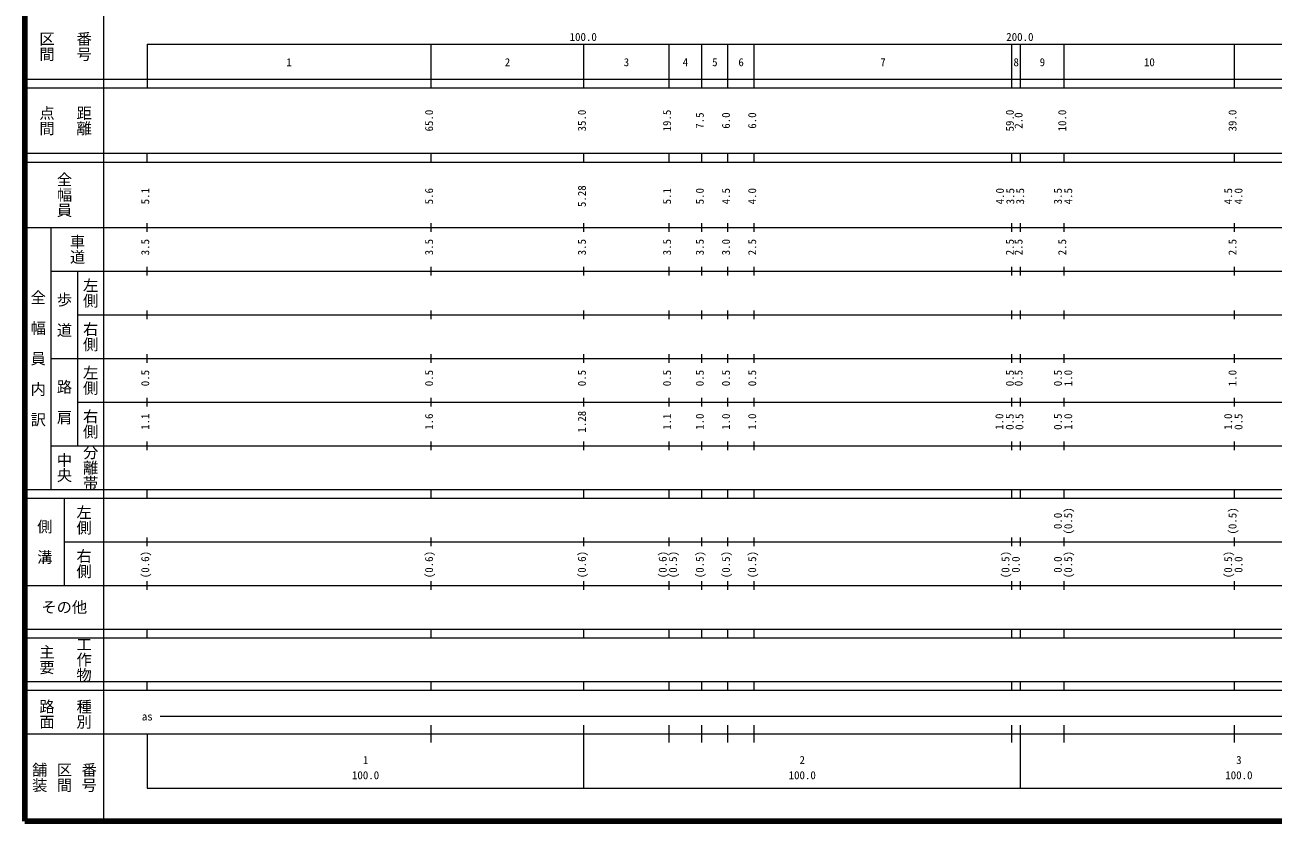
# Model space of a CAD drawing. Units: millimetres on the paper, enlarged 1000 times. Extents: x 40000 to 680000, y 20000 to 380000.
# Drawn here: x 40000 to 325821, y 20000 to 202409 of the extents above; entities that cross this region are included whole.
import ezdxf
from ezdxf.enums import TextEntityAlignment as Align

# ---------------------------------------------------------------- set-up
doc = ezdxf.new("R2010")
doc.units = ezdxf.units.MM
doc.header["$LTSCALE"] = 1000
doc.layers.add('M-TTL', color=2, linetype='Continuous', lineweight=140)
doc.layers.add('M-TTL-BAND', color=7, linetype='Continuous', lineweight=13)
doc.styles.add('@ＭＳ ゴシック', font='')
doc.styles.add('ＭＳ ゴシック', font='')
doc.styles.get('@ＭＳ ゴシック').set_extended_font_data('@MS Gothic')
doc.styles.get('ＭＳ ゴシック').set_extended_font_data('MS Gothic')

msp = doc.modelspace()

# ---------------------------------------------------------------- linework, layer by layer
at = {"layer": 'M-TTL'}
for p, q in [((40000, 380000), (40000, 20000)), ((40000, 20000), (680000, 20000))]:
    msp.add_line(p, q, dxfattribs=at)
at = {"layer": 'M-TTL-BAND'}
for p, q in [((58000, 370000), (58000, 20000)), ((68000, 198000), (579000, 198000)), ((68000, 198000), (68000, 188000)), ((133000, 188000), (133000, 198000)), ((168000, 188000), (168000, 198000)), ((187500, 188000), (187500, 198000)), ((195000, 188000), (195000, 198000)), ((201000, 188000), (201000, 198000)), ((207000, 188000), (207000, 198000)), ((266000, 188000), (266000, 198000)), ((268000, 188000), (268000, 198000)), ((278000, 188000), (278000, 198000)), ((317000, 188000), (317000, 198000)), ((40000, 190000), (579000, 190000)), ((40000, 188000), (579000, 188000)), ((40000, 173000), (579000, 173000)), ((68000, 171000), (68000, 173000)), ((133000, 171000), (133000, 173000)), ((168000, 171000), (168000, 173000)), ((187500, 171000), (187500, 173000)), ((195000, 171000), (195000, 173000)), ((201000, 171000), (201000, 173000)), ((207000, 171000), (207000, 173000)), ((266000, 171000), (266000, 173000)), ((268000, 171000), (268000, 173000)), ((278000, 171000), (278000, 173000)), ((317000, 171000), (317000, 173000)), ((40000, 171000), (579000, 171000)), ((40000, 156000), (579000, 156000)), ((46000, 96000), (46000, 156000)), ((68000, 155000), (68000, 157000)), ((133000, 155000), (133000, 157000)), ((168000, 155000), (168000, 157000)), ((187500, 155000), (187500, 157000)), ((195000, 155000), (195000, 157000)), ((201000, 155000), (201000, 157000)), ((207000, 155000), (207000, 157000)), ((266000, 155000), (266000, 157000)), ((268000, 155000), (268000, 157000)), ((278000, 155000), (278000, 157000)), ((317000, 155000), (317000, 157000)), ((46000, 146000), (579000, 146000)), ((52000, 146000), (52000, 106000)), ((68000, 145000), (68000, 147000)), ((133000, 145000), (133000, 147000)), ((168000, 145000), (168000, 147000)), ((187500, 145000), (187500, 147000)), ((195000, 145000), (195000, 147000)), ((201000, 145000), (201000, 147000)), ((207000, 145000), (207000, 147000)), ((266000, 145000), (266000, 147000)), ((268000, 145000), (268000, 147000)), ((278000, 145000), (278000, 147000)), ((317000, 145000), (317000, 147000)), ((52000, 136000), (579000, 136000)), ((68000, 135000), (68000, 137000)), ((133000, 135000), (133000, 137000)), ((168000, 135000), (168000, 137000)), ((187500, 135000), (187500, 137000)), ((195000, 135000), (195000, 137000)), ((201000, 135000), (201000, 137000)), ((207000, 135000), (207000, 137000)), ((266000, 135000), (266000, 137000)), ((268000, 135000), (268000, 137000)), ((278000, 135000), (278000, 137000)), ((317000, 135000), (317000, 137000)), ((46000, 126000), (579000, 126000)), ((68000, 125000), (68000, 127000)), ((133000, 125000), (133000, 127000)), ((168000, 125000), (168000, 127000)), ((187500, 125000), (187500, 127000)), ((195000, 125000), (195000, 127000)), ((201000, 125000), (201000, 127000)), ((207000, 125000), (207000, 127000)), ((266000, 125000), (266000, 127000)), ((268000, 125000), (268000, 127000)), ((278000, 125000), (278000, 127000)), ((317000, 125000), (317000, 127000)), ((52000, 116000), (579000, 116000)), ((68000, 115000), (68000, 117000)), ((133000, 115000), (133000, 117000)), ((168000, 115000), (168000, 117000)), ((187500, 115000), (187500, 117000)), ((195000, 115000), (195000, 117000)), ((201000, 115000), (201000, 117000)), ((207000, 115000), (207000, 117000)), ((266000, 115000), (266000, 117000)), ((268000, 115000), (268000, 117000)), ((278000, 115000), (278000, 117000)), ((317000, 115000), (317000, 117000)), ((46000, 106000), (579000, 106000)), ((68000, 105000), (68000, 107000)), ((133000, 105000), (133000, 107000)), ((168000, 105000), (168000, 107000)), ((187500, 105000), (187500, 107000)), ((195000, 105000), (195000, 107000)), ((201000, 105000), (201000, 107000)), ((207000, 105000), (207000, 107000)), ((266000, 105000), (266000, 107000)), ((268000, 105000), (268000, 107000)), ((278000, 105000), (278000, 107000)), ((317000, 105000), (317000, 107000)), ((40000, 96000), (579000, 96000)), ((68000, 94000), (68000, 96000)), ((133000, 94000), (133000, 96000)), ((168000, 94000), (168000, 96000)), ((187500, 94000), (187500, 96000)), ((195000, 94000), (195000, 96000)), ((201000, 94000), (201000, 96000)), ((207000, 94000), (207000, 96000)), ((266000, 94000), (266000, 96000)), ((268000, 94000), (268000, 96000)), ((278000, 94000), (278000, 96000)), ((317000, 94000), (317000, 96000)), ((40000, 94000), (579000, 94000)), ((49000, 94000), (49000, 74000)), ((49000, 84000), (579000, 84000)), ((68000, 83000), (68000, 85000)), ((133000, 83000), (133000, 85000)), ((168000, 83000), (168000, 85000)), ((187500, 83000), (187500, 85000)), ((195000, 83000), (195000, 85000)), ((201000, 83000), (201000, 85000)), ((207000, 83000), (207000, 85000)), ((266000, 83000), (266000, 85000)), ((268000, 83000), (268000, 85000)), ((278000, 83000), (278000, 85000)), ((317000, 83000), (317000, 85000)), ((68000, 73000), (68000, 75000)), ((133000, 73000), (133000, 75000)), ((168000, 73000), (168000, 75000)), ((187500, 73000), (187500, 75000)), ((195000, 73000), (195000, 75000)), ((201000, 73000), (201000, 75000)), ((207000, 73000), (207000, 75000)), ((266000, 73000), (266000, 75000)), ((268000, 73000), (268000, 75000)), ((278000, 73000), (278000, 75000)), ((317000, 73000), (317000, 75000)), ((40000, 74000), (579000, 74000)), ((40000, 64000), (579000, 64000)), ((68000, 62000), (68000, 64000)), ((133000, 62000), (133000, 64000)), ((168000, 62000), (168000, 64000)), ((187500, 62000), (187500, 64000)), ((195000, 62000), (195000, 64000)), ((201000, 62000), (201000, 64000)), ((207000, 62000), (207000, 64000)), ((266000, 62000), (266000, 64000)), ((268000, 62000), (268000, 64000)), ((278000, 62000), (278000, 64000)), ((317000, 62000), (317000, 64000)), ((40000, 62000), (579000, 62000)), ((40000, 52000), (579000, 52000)), ((68000, 50000), (68000, 52000)), ((133000, 50000), (133000, 52000)), ((168000, 50000), (168000, 52000)), ((187500, 50000), (187500, 52000)), ((195000, 50000), (195000, 52000)), ((201000, 50000), (201000, 52000)), ((207000, 50000), (207000, 52000)), ((266000, 50000), (266000, 52000)), ((268000, 50000), (268000, 52000)), ((278000, 50000), (278000, 52000)), ((317000, 50000), (317000, 52000)), ((40000, 50000), (579000, 50000)), ((71000, 44000), (447500, 44000)), ((133000, 38000), (133000, 42000)), ((168000, 27500), (168000, 42000)), ((187500, 38000), (187500, 42000)), ((195000, 38000), (195000, 42000)), ((201000, 38000), (201000, 42000)), ((207000, 38000), (207000, 42000)), ((266000, 38000), (266000, 42000)), ((268000, 27500), (268000, 42000)), ((278000, 38000), (278000, 42000)), ((317000, 38000), (317000, 42000)), ((40000, 40000), (579000, 40000)), ((68000, 40000), (68000, 27500)), ((68000, 27500), (579000, 27500))]:
    msp.add_line(p, q, dxfattribs=at)

# ---------------------------------------------------------------- texts
at = {"layer": 'M-TTL-BAND', "style": '@ＭＳ ゴシック'}
for s, p in [('区間', (45000, 197500)), ('番号', (53500, 197500)), ('点間', (45000, 180500)), ('距離', (53500, 180500)), ('全幅員', (49000, 163500)), ('車道', (52000, 151000)), ('左側', (55000, 141000)), ('全\u3000幅\u3000員\u3000内\u3000訳', (43000, 126000)), ('歩\u3000道', (49000, 136000)), ('右側', (55000, 131000)), ('左側', (55000, 121000)), ('路\u3000肩', (49000, 116000)), ('右側', (55000, 111000)), ('分離帯', (55000, 101000)), ('中央', (49000, 101000)), ('左側', (53500, 89000)), ('側\u3000溝', (44500, 84000)), ('右側', (53500, 79000)), ('主要', (45000, 57000)), ('工作物', (53500, 57000)), ('路面', (45000, 44500)), ('種別', (53500, 44500)), ('舗装', (43333, 30000)), ('区間', (49000, 30000)), ('番号', (54667, 30000))]:
    msp.add_text(s, height=2566, rotation=270, dxfattribs=at).set_placement(p, align=Align.MIDDLE_CENTER)
at = {"layer": 'M-TTL-BAND', "style": 'ＭＳ ゴシック'}
for s, p in [('100.0', (167844, 198195)), ('200.0', (267844, 198195)), ('1', (100500, 192405)), ('2', (150500, 192405)), ('3', (177750, 192405)), ('4', (191250, 192405)), ('5', (198000, 192405)), ('6', (204000, 192405)), ('7', (236500, 192405)), ('8', (267000, 192405)), ('9', (273000, 192405)), ('10', (297500, 192405)), ('as', (68000, 42500)), ('1', (118000, 32523)), ('2', (218000, 32523)), ('3', (318000, 32523)), ('100.0', (118000, 29033)), ('100.0', (218000, 29033)), ('100.0', (318000, 29033))]:
    msp.add_text(s, height=1833, dxfattribs=at).set_placement(p, align=Align.BOTTOM_CENTER)
for s, p in [('65.0', (134000, 180500)), ('35.0', (169000, 180500)), ('19.5', (188500, 180500)), ('7.5', (196000, 180500)), ('6.0', (202000, 180500)), ('6.0', (208000, 180500)), ('59.0', (267000, 180500)), ('2.0', (269000, 180500)), ('10.0', (279000, 180500)), ('39.0', (318000, 180500)), ('5.1', (69000, 163174)), ('5.6', (134000, 163174)), ('5.28', (169000, 163174)), ('5.1', (188500, 163174)), ('5.0', (196000, 163174)), ('4.5', (202000, 163174)), ('4.0', (208000, 163174)), ('4.0', (264740, 163174)), ('3.5', (267110, 163174)), ('3.5', (269361, 163174)), ('3.5', (278000, 163174)), ('4.5', (280370, 163174)), ('4.5', (317000, 163174)), ('4.0', (319370, 163174)), ('3.5', (69000, 151500)), ('3.5', (134000, 151500)), ('3.5', (169000, 151500)), ('3.5', (188500, 151500)), ('3.5', (196000, 151500)), ('3.0', (202000, 151500)), ('2.5', (208000, 151500)), ('2.5', (267000, 151500)), ('2.5', (269000, 151500)), ('2.5', (279000, 151500)), ('2.5', (318000, 151500)), ('0.5', (69000, 121500)), ('0.5', (134000, 121500)), ('0.5', (169000, 121500)), ('0.5', (188500, 121500)), ('0.5', (196000, 121500)), ('0.5', (202000, 121500)), ('0.5', (208000, 121500)), ('0.5', (267000, 121500)), ('0.5', (269000, 121500)), ('0.5', (278000, 121500)), ('1.0', (280370, 121500)), ('1.0', (318000, 121500)), ('1.1', (69000, 111500)), ('1.6', (134000, 111500)), ('1.28', (169000, 111500)), ('1.1', (188500, 111500)), ('1.0', (196000, 111500)), ('1.0', (202000, 111500)), ('1.0', (208000, 111500)), ('1.0', (264601, 111500)), ('0.5', (266971, 111500)), ('0.5', (269183, 111500)), ('0.5', (278000, 111500)), ('1.0', (280370, 111500)), ('1.0', (317000, 111500)), ('0.5', (319370, 111500)), ('(0.5)', (280370, 88764)), ('(0.5)', (318000, 88764)), ('0.0', (278000, 88764)), ('(0.6)', (69000, 78764)), ('(0.6)', (134000, 78764)), ('(0.6)', (169000, 78764)), ('(0.6)', (187500, 78764)), ('(0.5)', (189870, 78764)), ('(0.5)', (196000, 78764)), ('(0.5)', (202000, 78764)), ('(0.5)', (208000, 78764)), ('(0.5)', (266000, 78764)), ('0.0', (268370, 78764)), ('0.0', (278000, 78764)), ('(0.5)', (280370, 78764)), ('(0.5)', (317000, 78764)), ('0.0', (319370, 78764))]:
    msp.add_text(s, height=1833, rotation=90, dxfattribs=at).set_placement(p, align=Align.BOTTOM_CENTER)
msp.add_text('その他', height=2566, dxfattribs=at).set_placement((49000, 69000), align=Align.MIDDLE_CENTER)

doc.saveas('drawing.dxf')
